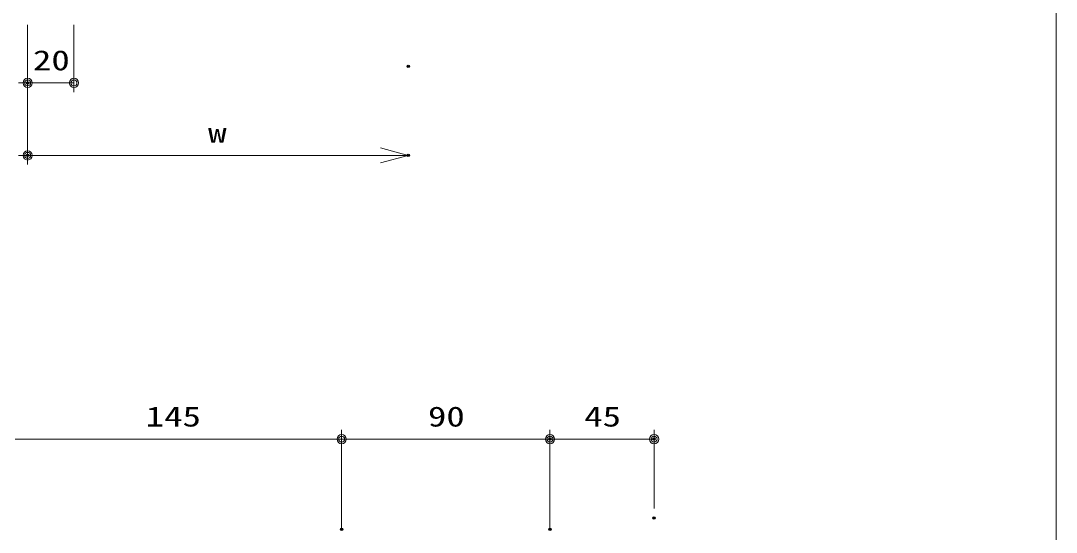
# Model space of a CAD drawing. Units: millimetres, scale not verified. Extents: x -791 to 791, y -562 to 562.
# Drawn here: x 343.2 to 790.6, y -10.8 to 210.3 of the extents above; entities that cross this region are included whole.
import ezdxf
from ezdxf.enums import TextEntityAlignment as Align

# ---------------------------------------------------------------- set-up
doc = ezdxf.new("R2010")
doc.units = ezdxf.units.MM
doc.header["$LTSCALE"] = 2
doc.header["$PDMODE"] = 32
doc.header["$PDSIZE"] = 1
for name, color, linetype, lineweight in [('0-2_USERZ', 3, 'Continuous', 9), ('0-3_F-1', 7, 'Continuous', 9), ('0-7_0', 7, 'Continuous', 9)]:
    doc.layers.add(name, color=color, linetype=linetype, lineweight=lineweight)
doc.layers.add('0-8_DEFPOINTS', color=1, linetype='Continuous')
doc.styles.add('ＭＳ ゴシック', font='')
doc.styles.get('ＭＳ ゴシック').set_extended_font_data('MS Gothic')

# ---------------------------------------------------------------- blocks, each defined once
blk = doc.blocks.new('図枠')
at = {"layer": '0-3_F-1'}
blk.add_lwpolyline([(1581.2, 0), (0, 0), (0, 1124), (1581.2, 1124)], close=True, dxfattribs=at)
blk = doc.blocks.new('DOT1')
at = {"layer": '0-7_0'}
blk.add_line((0, 0), (-2, 0), dxfattribs=at)
for radius in [1, 0.65]:
    blk.add_circle((0, 0), radius, dxfattribs=at)
blk = doc.blocks.new('Open30_30')
at = {"layer": '0-7_0'}
for q in [(-6, 1.608), (-6, 0), (-6, -1.608)]:
    blk.add_line((0, 0), q, dxfattribs=at)

msp = doc.modelspace()

# ---------------------------------------------------------------- linework, layer by layer
at = {"layer": '0-2_USERZ'}
for p, q in [((346.205, 208.515), (346.205, 179.393)), ((346.205, 208.515), (346.205, 148.053)), ((346.205, 208.515), (346.205, 179.393)), ((346.205, 208.515), (346.205, 148.053)), ((366.205, 208.515), (366.205, 179.393)), ((362.205, 183.393), (350.205, 183.393)), ((350.205, 152.053), (506.608, 152.053)), ((481.855, -9.588), (481.855, 33.423)), ((481.855, -5.588), (481.855, 33.423)), ((571.855, -5.588), (571.855, 33.423)), ((571.855, -9.615), (571.855, 33.423)), ((616.855, -0.615), (616.855, 33.423)), ((477.855, 29.423), (340.855, 29.423)), ((485.855, 29.423), (567.855, 29.423)), ((575.855, 29.423), (612.855, 29.423))]:
    msp.add_line(p, q, dxfattribs=at)
at = {"layer": '0-8_DEFPOINTS'}
for p in [(510.608, 190.516), (346.205, 183.393), (346.205, 152.053), (510.608, 152.053), (571.855, 29.423), (616.855, 29.423), (616.855, -4.615), (481.855, -9.588), (571.855, -9.588)]:
    msp.add_point(p, dxfattribs=at)

# ---------------------------------------------------------------- block references
at = {"layer": '0-2_USERZ'}
msp.add_blockref('図枠', (-790.6, -562), dxfattribs=at)
at = {"layer": '0-2_USERZ', "xscale": 2, "yscale": 2}
for name, p in [('DOT1', (346.205, 183.393)), ('DOT1', (366.205, 183.393)), ('DOT1', (346.205, 152.053)), ('Open30_30', (510.608, 152.053)), ('DOT1', (481.855, 29.423)), ('DOT1', (571.855, 29.423)), ('DOT1', (616.855, 29.423))]:
    msp.add_blockref(name, p, dxfattribs=at)
at = {"layer": '0-2_USERZ', "xscale": 2, "yscale": 2, "rotation": 180}
for p in [(346.205, 183.393), (346.205, 152.053), (481.855, 29.423), (571.855, 29.423)]:
    msp.add_blockref('DOT1', p, dxfattribs=at)

# ---------------------------------------------------------------- texts
at = {"layer": '0-2_USERZ', "style": 'ＭＳ ゴシック', "width": 1.35}
for s, p in [('20', (348.491, 186.227)), ('w', (424.163, 154.888)), ('145', (397.205, 32.257)), ('90', (519.141, 32.257)), ('45', (586.641, 32.257))]:
    msp.add_text(s, height=8.666, dxfattribs=at).set_placement(p, align=Align.BOTTOM_LEFT)

doc.saveas('drawing.dxf')
